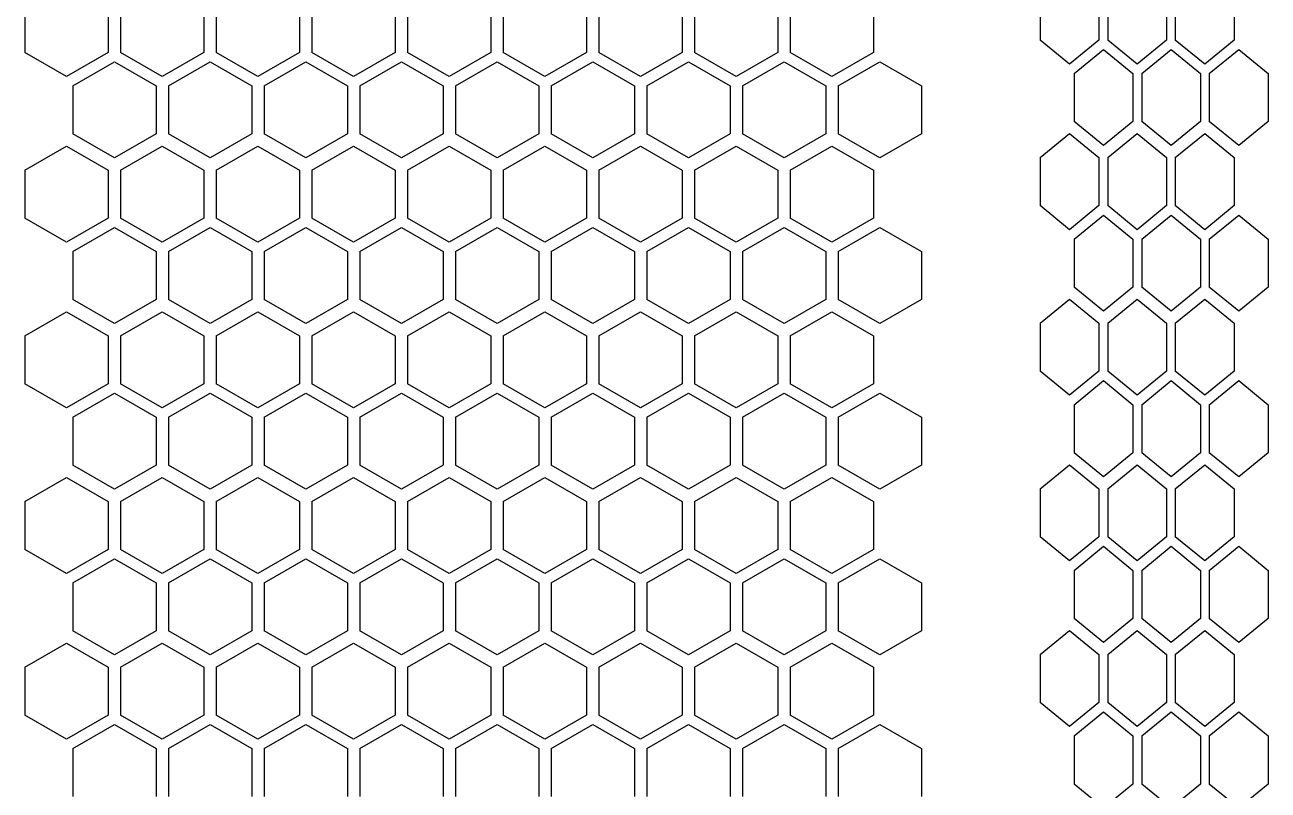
# Model space of a CAD drawing. Extents: x 61367 to 140945, y -1257 to 25588.
# Drawn here: x 70674.2 to 70793.8, y 20065.4 to 20139 of the extents above; entities that cross this region are included whole.
import ezdxf

# ---------------------------------------------------------------- set-up
doc = ezdxf.new("R2010")
doc.units = 0
doc.header["$MEASUREMENT"] = 0
doc.layers.get('0').update_dxf_attribs({"linetype": 'CONTINUOUS'})
doc.layers.add('4215-0412-2_0', color=7, linetype='CONTINUOUS')

# ---------------------------------------------------------------- blocks, each defined once
blk = doc.blocks.new('ERGRTHTHRT')
at = {"layer": '4215-0412-2_0', "color": 7, "linetype": 'Continuous'}
for p, q in [((-37747.4, -67801.05), (-37747.4, -67805.67)), ((-37741.74, -67801.05), (-37741.74, -67805.67)), ((-37740.89, -67801.05), (-37740.89, -67805.67)), ((-37735.23, -67801.05), (-37735.23, -67805.67)), ((-37734.39, -67801.05), (-37734.39, -67805.67)), ((-37728.73, -67801.05), (-37728.73, -67805.67)), ((-37845.03, -67802.25), (-37845.03, -67806.87)), ((-37837.03, -67802.25), (-37837.03, -67806.87)), ((-37835.83, -67802.25), (-37835.83, -67806.87)), ((-37827.83, -67802.25), (-37827.83, -67806.87)), ((-37826.63, -67802.25), (-37826.63, -67806.87)), ((-37818.63, -67802.25), (-37818.63, -67806.87)), ((-37817.43, -67802.25), (-37817.43, -67806.87)), ((-37809.43, -67802.25), (-37809.43, -67806.87)), ((-37808.23, -67802.25), (-37808.23, -67806.87)), ((-37800.23, -67802.25), (-37800.23, -67806.87)), ((-37799.03, -67802.25), (-37799.03, -67806.87)), ((-37791.03, -67802.25), (-37791.03, -67806.87)), ((-37789.83, -67802.25), (-37789.83, -67806.87)), ((-37781.83, -67802.25), (-37781.83, -67806.87)), ((-37780.63, -67802.25), (-37780.63, -67806.87)), ((-37772.63, -67802.25), (-37772.63, -67806.87)), ((-37771.43, -67802.25), (-37771.43, -67806.87)), ((-37763.43, -67802.25), (-37763.43, -67806.87)), ((-37744.57, -67807.98), (-37747.4, -67805.67)), ((-37741.74, -67805.67), (-37744.57, -67807.98)), ((-37738.06, -67807.98), (-37740.89, -67805.67)), ((-37735.23, -67805.67), (-37738.06, -67807.98)), ((-37731.56, -67807.98), (-37734.39, -67805.67)), ((-37728.73, -67805.67), (-37731.56, -67807.98)), ((-37841.03, -67809.18), (-37845.03, -67806.87)), ((-37837.03, -67806.87), (-37841.03, -67809.18)), ((-37831.83, -67809.18), (-37835.83, -67806.87)), ((-37827.83, -67806.87), (-37831.83, -67809.18)), ((-37822.63, -67809.18), (-37826.63, -67806.87)), ((-37818.63, -67806.87), (-37822.63, -67809.18)), ((-37813.43, -67809.18), (-37817.43, -67806.87)), ((-37809.43, -67806.87), (-37813.43, -67809.18)), ((-37804.23, -67809.18), (-37808.23, -67806.87)), ((-37800.23, -67806.87), (-37804.23, -67809.18)), ((-37795.03, -67809.18), (-37799.03, -67806.87)), ((-37791.03, -67806.87), (-37795.03, -67809.18)), ((-37785.83, -67809.18), (-37789.83, -67806.87)), ((-37781.83, -67806.87), (-37785.83, -67809.18)), ((-37776.63, -67809.18), (-37780.63, -67806.87)), ((-37772.63, -67806.87), (-37776.63, -67809.18)), ((-37767.43, -67809.18), (-37771.43, -67806.87)), ((-37763.43, -67806.87), (-37767.43, -67809.18)), ((-37744.13, -67808.88), (-37741.3, -67806.57)), ((-37741.3, -67806.57), (-37738.47, -67808.88)), ((-37737.62, -67808.88), (-37734.8, -67806.57)), ((-37734.8, -67806.57), (-37731.97, -67808.88)), ((-37731.12, -67808.88), (-37728.29, -67806.57)), ((-37728.29, -67806.57), (-37725.46, -67808.88)), ((-37840.41, -67810.08), (-37836.41, -67807.77)), ((-37836.41, -67807.77), (-37832.41, -67810.08)), ((-37831.21, -67810.08), (-37827.21, -67807.77)), ((-37827.21, -67807.77), (-37823.21, -67810.08)), ((-37822.01, -67810.08), (-37818.01, -67807.77)), ((-37818.01, -67807.77), (-37814.01, -67810.08)), ((-37812.81, -67810.08), (-37808.81, -67807.77)), ((-37808.81, -67807.77), (-37804.81, -67810.08)), ((-37803.61, -67810.08), (-37799.61, -67807.77)), ((-37799.61, -67807.77), (-37795.61, -67810.08)), ((-37794.41, -67810.08), (-37790.41, -67807.77)), ((-37790.41, -67807.77), (-37786.41, -67810.08)), ((-37785.21, -67810.08), (-37781.21, -67807.77)), ((-37781.21, -67807.77), (-37777.21, -67810.08)), ((-37776.01, -67810.08), (-37772.01, -67807.77)), ((-37772.01, -67807.77), (-37768.01, -67810.08)), ((-37766.81, -67810.08), (-37762.81, -67807.77)), ((-37762.81, -67807.77), (-37758.81, -67810.08)), ((-37744.13, -67808.88), (-37744.13, -67813.5)), ((-37738.47, -67808.88), (-37738.47, -67813.5)), ((-37737.62, -67808.88), (-37737.62, -67813.5)), ((-37731.97, -67808.88), (-37731.97, -67813.5)), ((-37731.12, -67808.88), (-37731.12, -67813.5)), ((-37725.46, -67808.88), (-37725.46, -67813.5)), ((-37840.41, -67810.08), (-37840.41, -67814.7)), ((-37832.41, -67810.08), (-37832.41, -67814.7)), ((-37831.21, -67810.08), (-37831.21, -67814.7)), ((-37823.21, -67810.08), (-37823.21, -67814.7)), ((-37822.01, -67810.08), (-37822.01, -67814.7)), ((-37814.01, -67810.08), (-37814.01, -67814.7)), ((-37812.81, -67810.08), (-37812.81, -67814.7)), ((-37804.81, -67810.08), (-37804.81, -67814.7)), ((-37803.61, -67810.08), (-37803.61, -67814.7)), ((-37795.61, -67810.08), (-37795.61, -67814.7)), ((-37794.41, -67810.08), (-37794.41, -67814.7)), ((-37786.41, -67810.08), (-37786.41, -67814.7)), ((-37785.21, -67810.08), (-37785.21, -67814.7)), ((-37777.21, -67810.08), (-37777.21, -67814.7)), ((-37776.01, -67810.08), (-37776.01, -67814.7)), ((-37768.01, -67810.08), (-37768.01, -67814.7)), ((-37766.81, -67810.08), (-37766.81, -67814.7)), ((-37758.81, -67810.08), (-37758.81, -67814.7)), ((-37741.3, -67815.81), (-37744.13, -67813.5)), ((-37738.47, -67813.5), (-37741.3, -67815.81)), ((-37734.8, -67815.81), (-37737.62, -67813.5)), ((-37731.97, -67813.5), (-37734.8, -67815.81)), ((-37728.29, -67815.81), (-37731.12, -67813.5)), ((-37725.46, -67813.5), (-37728.29, -67815.81)), ((-37836.41, -67817.01), (-37840.41, -67814.7)), ((-37832.41, -67814.7), (-37836.41, -67817.01)), ((-37827.21, -67817.01), (-37831.21, -67814.7)), ((-37823.21, -67814.7), (-37827.21, -67817.01)), ((-37818.01, -67817.01), (-37822.01, -67814.7)), ((-37814.01, -67814.7), (-37818.01, -67817.01)), ((-37808.81, -67817.01), (-37812.81, -67814.7)), ((-37804.81, -67814.7), (-37808.81, -67817.01)), ((-37799.61, -67817.01), (-37803.61, -67814.7)), ((-37795.61, -67814.7), (-37799.61, -67817.01)), ((-37790.41, -67817.01), (-37794.41, -67814.7)), ((-37786.41, -67814.7), (-37790.41, -67817.01)), ((-37781.21, -67817.01), (-37785.21, -67814.7)), ((-37777.21, -67814.7), (-37781.21, -67817.01)), ((-37772.01, -67817.01), (-37776.01, -67814.7)), ((-37768.01, -67814.7), (-37772.01, -67817.01)), ((-37762.81, -67817.01), (-37766.81, -67814.7)), ((-37758.81, -67814.7), (-37762.81, -67817.01)), ((-37747.4, -67816.98), (-37744.57, -67814.67)), ((-37744.57, -67814.67), (-37741.74, -67816.98)), ((-37740.89, -67816.98), (-37738.06, -67814.67)), ((-37738.06, -67814.67), (-37735.23, -67816.98)), ((-37734.39, -67816.98), (-37731.56, -67814.67)), ((-37731.56, -67814.67), (-37728.73, -67816.98)), ((-37845.03, -67818.18), (-37841.03, -67815.87)), ((-37841.03, -67815.87), (-37837.03, -67818.18)), ((-37835.83, -67818.18), (-37831.83, -67815.87)), ((-37831.83, -67815.87), (-37827.83, -67818.18)), ((-37826.63, -67818.18), (-37822.63, -67815.87)), ((-37822.63, -67815.87), (-37818.63, -67818.18)), ((-37817.43, -67818.18), (-37813.43, -67815.87)), ((-37813.43, -67815.87), (-37809.43, -67818.18)), ((-37808.23, -67818.18), (-37804.23, -67815.87)), ((-37804.23, -67815.87), (-37800.23, -67818.18)), ((-37799.03, -67818.18), (-37795.03, -67815.87)), ((-37795.03, -67815.87), (-37791.03, -67818.18)), ((-37789.83, -67818.18), (-37785.83, -67815.87)), ((-37785.83, -67815.87), (-37781.83, -67818.18)), ((-37780.63, -67818.18), (-37776.63, -67815.87)), ((-37776.63, -67815.87), (-37772.63, -67818.18)), ((-37771.43, -67818.18), (-37767.43, -67815.87)), ((-37767.43, -67815.87), (-37763.43, -67818.18)), ((-37747.4, -67816.98), (-37747.4, -67821.6)), ((-37741.74, -67816.98), (-37741.74, -67821.6)), ((-37740.89, -67816.98), (-37740.89, -67821.6)), ((-37735.23, -67816.98), (-37735.23, -67821.6)), ((-37734.39, -67816.98), (-37734.39, -67821.6)), ((-37728.73, -67816.98), (-37728.73, -67821.6)), ((-37845.03, -67818.18), (-37845.03, -67822.8)), ((-37837.03, -67818.18), (-37837.03, -67822.8)), ((-37835.83, -67818.18), (-37835.83, -67822.8)), ((-37827.83, -67818.18), (-37827.83, -67822.8)), ((-37826.63, -67818.18), (-37826.63, -67822.8)), ((-37818.63, -67818.18), (-37818.63, -67822.8)), ((-37817.43, -67818.18), (-37817.43, -67822.8)), ((-37809.43, -67818.18), (-37809.43, -67822.8)), ((-37808.23, -67818.18), (-37808.23, -67822.8)), ((-37800.23, -67818.18), (-37800.23, -67822.8)), ((-37799.03, -67818.18), (-37799.03, -67822.8)), ((-37791.03, -67818.18), (-37791.03, -67822.8)), ((-37789.83, -67818.18), (-37789.83, -67822.8)), ((-37781.83, -67818.18), (-37781.83, -67822.8)), ((-37780.63, -67818.18), (-37780.63, -67822.8)), ((-37772.63, -67818.18), (-37772.63, -67822.8)), ((-37771.43, -67818.18), (-37771.43, -67822.8)), ((-37763.43, -67818.18), (-37763.43, -67822.8)), ((-37744.57, -67823.91), (-37747.4, -67821.6)), ((-37741.74, -67821.6), (-37744.57, -67823.91)), ((-37738.06, -67823.91), (-37740.89, -67821.6)), ((-37735.23, -67821.6), (-37738.06, -67823.91)), ((-37731.56, -67823.91), (-37734.39, -67821.6)), ((-37728.73, -67821.6), (-37731.56, -67823.91)), ((-37841.03, -67825.11), (-37845.03, -67822.8)), ((-37837.03, -67822.8), (-37841.03, -67825.11)), ((-37831.83, -67825.11), (-37835.83, -67822.8)), ((-37827.83, -67822.8), (-37831.83, -67825.11)), ((-37822.63, -67825.11), (-37826.63, -67822.8)), ((-37818.63, -67822.8), (-37822.63, -67825.11)), ((-37813.43, -67825.11), (-37817.43, -67822.8)), ((-37809.43, -67822.8), (-37813.43, -67825.11)), ((-37804.23, -67825.11), (-37808.23, -67822.8)), ((-37800.23, -67822.8), (-37804.23, -67825.11)), ((-37795.03, -67825.11), (-37799.03, -67822.8)), ((-37791.03, -67822.8), (-37795.03, -67825.11)), ((-37785.83, -67825.11), (-37789.83, -67822.8)), ((-37781.83, -67822.8), (-37785.83, -67825.11)), ((-37776.63, -67825.11), (-37780.63, -67822.8)), ((-37772.63, -67822.8), (-37776.63, -67825.11)), ((-37767.43, -67825.11), (-37771.43, -67822.8)), ((-37763.43, -67822.8), (-37767.43, -67825.11)), ((-37744.13, -67824.81), (-37741.3, -67822.5)), ((-37741.3, -67822.5), (-37738.47, -67824.81)), ((-37737.62, -67824.81), (-37734.8, -67822.5)), ((-37734.8, -67822.5), (-37731.97, -67824.81)), ((-37731.12, -67824.81), (-37728.29, -67822.5)), ((-37728.29, -67822.5), (-37725.46, -67824.81)), ((-37840.41, -67826.01), (-37836.41, -67823.7)), ((-37836.41, -67823.7), (-37832.41, -67826.01)), ((-37831.21, -67826.01), (-37827.21, -67823.7)), ((-37827.21, -67823.7), (-37823.21, -67826.01)), ((-37822.01, -67826.01), (-37818.01, -67823.7)), ((-37818.01, -67823.7), (-37814.01, -67826.01)), ((-37812.81, -67826.01), (-37808.81, -67823.7)), ((-37808.81, -67823.7), (-37804.81, -67826.01)), ((-37803.61, -67826.01), (-37799.61, -67823.7)), ((-37799.61, -67823.7), (-37795.61, -67826.01)), ((-37794.41, -67826.01), (-37790.41, -67823.7)), ((-37790.41, -67823.7), (-37786.41, -67826.01)), ((-37785.21, -67826.01), (-37781.21, -67823.7)), ((-37781.21, -67823.7), (-37777.21, -67826.01)), ((-37776.01, -67826.01), (-37772.01, -67823.7)), ((-37772.01, -67823.7), (-37768.01, -67826.01)), ((-37766.81, -67826.01), (-37762.81, -67823.7)), ((-37762.81, -67823.7), (-37758.81, -67826.01)), ((-37744.13, -67824.81), (-37744.13, -67829.43)), ((-37738.47, -67824.81), (-37738.47, -67829.43)), ((-37737.62, -67824.81), (-37737.62, -67829.43)), ((-37731.97, -67824.81), (-37731.97, -67829.43)), ((-37731.12, -67824.81), (-37731.12, -67829.43)), ((-37725.46, -67824.81), (-37725.46, -67829.43)), ((-37840.41, -67826.01), (-37840.41, -67830.63)), ((-37832.41, -67826.01), (-37832.41, -67830.63)), ((-37831.21, -67826.01), (-37831.21, -67830.63)), ((-37823.21, -67826.01), (-37823.21, -67830.63)), ((-37822.01, -67826.01), (-37822.01, -67830.63)), ((-37814.01, -67826.01), (-37814.01, -67830.63)), ((-37812.81, -67826.01), (-37812.81, -67830.63)), ((-37804.81, -67826.01), (-37804.81, -67830.63)), ((-37803.61, -67826.01), (-37803.61, -67830.63)), ((-37795.61, -67826.01), (-37795.61, -67830.63)), ((-37794.41, -67826.01), (-37794.41, -67830.63)), ((-37786.41, -67826.01), (-37786.41, -67830.63)), ((-37785.21, -67826.01), (-37785.21, -67830.63)), ((-37777.21, -67826.01), (-37777.21, -67830.63)), ((-37776.01, -67826.01), (-37776.01, -67830.63)), ((-37768.01, -67826.01), (-37768.01, -67830.63)), ((-37766.81, -67826.01), (-37766.81, -67830.63)), ((-37758.81, -67826.01), (-37758.81, -67830.63)), ((-37741.3, -67831.74), (-37744.13, -67829.43)), ((-37738.47, -67829.43), (-37741.3, -67831.74)), ((-37734.8, -67831.74), (-37737.62, -67829.43)), ((-37731.97, -67829.43), (-37734.8, -67831.74)), ((-37728.29, -67831.74), (-37731.12, -67829.43)), ((-37725.46, -67829.43), (-37728.29, -67831.74)), ((-37836.41, -67832.94), (-37840.41, -67830.63)), ((-37832.41, -67830.63), (-37836.41, -67832.94)), ((-37827.21, -67832.94), (-37831.21, -67830.63)), ((-37823.21, -67830.63), (-37827.21, -67832.94)), ((-37818.01, -67832.94), (-37822.01, -67830.63)), ((-37814.01, -67830.63), (-37818.01, -67832.94)), ((-37808.81, -67832.94), (-37812.81, -67830.63)), ((-37804.81, -67830.63), (-37808.81, -67832.94)), ((-37799.61, -67832.94), (-37803.61, -67830.63)), ((-37795.61, -67830.63), (-37799.61, -67832.94)), ((-37790.41, -67832.94), (-37794.41, -67830.63)), ((-37786.41, -67830.63), (-37790.41, -67832.94)), ((-37781.21, -67832.94), (-37785.21, -67830.63)), ((-37777.21, -67830.63), (-37781.21, -67832.94)), ((-37772.01, -67832.94), (-37776.01, -67830.63)), ((-37768.01, -67830.63), (-37772.01, -67832.94)), ((-37762.81, -67832.94), (-37766.81, -67830.63)), ((-37758.81, -67830.63), (-37762.81, -67832.94)), ((-37747.4, -67832.91), (-37744.57, -67830.6)), ((-37744.57, -67830.6), (-37741.74, -67832.91)), ((-37740.89, -67832.91), (-37738.06, -67830.6)), ((-37738.06, -67830.6), (-37735.23, -67832.91)), ((-37734.39, -67832.91), (-37731.56, -67830.6)), ((-37731.56, -67830.6), (-37728.73, -67832.91)), ((-37845.03, -67834.11), (-37841.03, -67831.8)), ((-37841.03, -67831.8), (-37837.03, -67834.11)), ((-37835.83, -67834.11), (-37831.83, -67831.8)), ((-37831.83, -67831.8), (-37827.83, -67834.11)), ((-37826.63, -67834.11), (-37822.63, -67831.8)), ((-37822.63, -67831.8), (-37818.63, -67834.11)), ((-37817.43, -67834.11), (-37813.43, -67831.8)), ((-37813.43, -67831.8), (-37809.43, -67834.11)), ((-37808.23, -67834.11), (-37804.23, -67831.8)), ((-37804.23, -67831.8), (-37800.23, -67834.11)), ((-37799.03, -67834.11), (-37795.03, -67831.8)), ((-37795.03, -67831.8), (-37791.03, -67834.11)), ((-37789.83, -67834.11), (-37785.83, -67831.8)), ((-37785.83, -67831.8), (-37781.83, -67834.11)), ((-37780.63, -67834.11), (-37776.63, -67831.8)), ((-37776.63, -67831.8), (-37772.63, -67834.11)), ((-37771.43, -67834.11), (-37767.43, -67831.8)), ((-37767.43, -67831.8), (-37763.43, -67834.11)), ((-37747.4, -67832.91), (-37747.4, -67837.53)), ((-37741.74, -67832.91), (-37741.74, -67837.53)), ((-37740.89, -67832.91), (-37740.89, -67837.53)), ((-37735.23, -67832.91), (-37735.23, -67837.53)), ((-37734.39, -67832.91), (-37734.39, -67837.53)), ((-37728.73, -67832.91), (-37728.73, -67837.53)), ((-37845.03, -67834.11), (-37845.03, -67838.73)), ((-37837.03, -67834.11), (-37837.03, -67838.73)), ((-37835.83, -67834.11), (-37835.83, -67838.73)), ((-37827.83, -67834.11), (-37827.83, -67838.73)), ((-37826.63, -67834.11), (-37826.63, -67838.73)), ((-37818.63, -67834.11), (-37818.63, -67838.73)), ((-37817.43, -67834.11), (-37817.43, -67838.73)), ((-37809.43, -67834.11), (-37809.43, -67838.73)), ((-37808.23, -67834.11), (-37808.23, -67838.73)), ((-37800.23, -67834.11), (-37800.23, -67838.73)), ((-37799.03, -67834.11), (-37799.03, -67838.73)), ((-37791.03, -67834.11), (-37791.03, -67838.73)), ((-37789.83, -67834.11), (-37789.83, -67838.73)), ((-37781.83, -67834.11), (-37781.83, -67838.73)), ((-37780.63, -67834.11), (-37780.63, -67838.73)), ((-37772.63, -67834.11), (-37772.63, -67838.73)), ((-37771.43, -67834.11), (-37771.43, -67838.73)), ((-37763.43, -67834.11), (-37763.43, -67838.73)), ((-37744.57, -67839.84), (-37747.4, -67837.53)), ((-37741.74, -67837.53), (-37744.57, -67839.84)), ((-37744.13, -67840.74), (-37741.3, -67838.43)), ((-37741.3, -67838.43), (-37738.47, -67840.74)), ((-37738.06, -67839.84), (-37740.89, -67837.53)), ((-37735.23, -67837.53), (-37738.06, -67839.84)), ((-37737.62, -67840.74), (-37734.8, -67838.43)), ((-37734.8, -67838.43), (-37731.97, -67840.74)), ((-37731.56, -67839.84), (-37734.39, -67837.53)), ((-37728.73, -67837.53), (-37731.56, -67839.84)), ((-37731.12, -67840.74), (-37728.29, -67838.43)), ((-37728.29, -67838.43), (-37725.46, -67840.74)), ((-37841.03, -67841.04), (-37845.03, -67838.73)), ((-37837.03, -67838.73), (-37841.03, -67841.04)), ((-37840.41, -67841.94), (-37836.41, -67839.63)), ((-37836.41, -67839.63), (-37832.41, -67841.94)), ((-37831.83, -67841.04), (-37835.83, -67838.73)), ((-37827.83, -67838.73), (-37831.83, -67841.04)), ((-37831.21, -67841.94), (-37827.21, -67839.63)), ((-37827.21, -67839.63), (-37823.21, -67841.94)), ((-37822.63, -67841.04), (-37826.63, -67838.73)), ((-37818.63, -67838.73), (-37822.63, -67841.04)), ((-37822.01, -67841.94), (-37818.01, -67839.63)), ((-37818.01, -67839.63), (-37814.01, -67841.94)), ((-37813.43, -67841.04), (-37817.43, -67838.73)), ((-37809.43, -67838.73), (-37813.43, -67841.04)), ((-37812.81, -67841.94), (-37808.81, -67839.63)), ((-37808.81, -67839.63), (-37804.81, -67841.94)), ((-37804.23, -67841.04), (-37808.23, -67838.73)), ((-37800.23, -67838.73), (-37804.23, -67841.04)), ((-37803.61, -67841.94), (-37799.61, -67839.63)), ((-37799.61, -67839.63), (-37795.61, -67841.94)), ((-37795.03, -67841.04), (-37799.03, -67838.73)), ((-37791.03, -67838.73), (-37795.03, -67841.04)), ((-37794.41, -67841.94), (-37790.41, -67839.63)), ((-37790.41, -67839.63), (-37786.41, -67841.94)), ((-37785.83, -67841.04), (-37789.83, -67838.73)), ((-37781.83, -67838.73), (-37785.83, -67841.04)), ((-37785.21, -67841.94), (-37781.21, -67839.63)), ((-37781.21, -67839.63), (-37777.21, -67841.94)), ((-37776.63, -67841.04), (-37780.63, -67838.73)), ((-37772.63, -67838.73), (-37776.63, -67841.04)), ((-37776.01, -67841.94), (-37772.01, -67839.63)), ((-37772.01, -67839.63), (-37768.01, -67841.94)), ((-37767.43, -67841.04), (-37771.43, -67838.73)), ((-37763.43, -67838.73), (-37767.43, -67841.04)), ((-37766.81, -67841.94), (-37762.81, -67839.63)), ((-37762.81, -67839.63), (-37758.81, -67841.94)), ((-37744.13, -67840.74), (-37744.13, -67845.36)), ((-37738.47, -67840.74), (-37738.47, -67845.36)), ((-37737.62, -67840.74), (-37737.62, -67845.36)), ((-37731.97, -67840.74), (-37731.97, -67845.36)), ((-37731.12, -67840.74), (-37731.12, -67845.36)), ((-37725.46, -67840.74), (-37725.46, -67845.36)), ((-37840.41, -67841.94), (-37840.41, -67846.56)), ((-37832.41, -67841.94), (-37832.41, -67846.56)), ((-37831.21, -67841.94), (-37831.21, -67846.56)), ((-37823.21, -67841.94), (-37823.21, -67846.56)), ((-37822.01, -67841.94), (-37822.01, -67846.56)), ((-37814.01, -67841.94), (-37814.01, -67846.56)), ((-37812.81, -67841.94), (-37812.81, -67846.56)), ((-37804.81, -67841.94), (-37804.81, -67846.56)), ((-37803.61, -67841.94), (-37803.61, -67846.56)), ((-37795.61, -67841.94), (-37795.61, -67846.56)), ((-37794.41, -67841.94), (-37794.41, -67846.56)), ((-37786.41, -67841.94), (-37786.41, -67846.56)), ((-37785.21, -67841.94), (-37785.21, -67846.56)), ((-37777.21, -67841.94), (-37777.21, -67846.56)), ((-37776.01, -67841.94), (-37776.01, -67846.56)), ((-37768.01, -67841.94), (-37768.01, -67846.56)), ((-37766.81, -67841.94), (-37766.81, -67846.56)), ((-37758.81, -67841.94), (-37758.81, -67846.56)), ((-37741.3, -67847.67), (-37744.13, -67845.36)), ((-37738.47, -67845.36), (-37741.3, -67847.67)), ((-37734.8, -67847.67), (-37737.62, -67845.36)), ((-37731.97, -67845.36), (-37734.8, -67847.67)), ((-37728.29, -67847.67), (-37731.12, -67845.36)), ((-37725.46, -67845.36), (-37728.29, -67847.67)), ((-37836.41, -67848.87), (-37840.41, -67846.56)), ((-37832.41, -67846.56), (-37836.41, -67848.87)), ((-37827.21, -67848.87), (-37831.21, -67846.56)), ((-37823.21, -67846.56), (-37827.21, -67848.87)), ((-37818.01, -67848.87), (-37822.01, -67846.56)), ((-37814.01, -67846.56), (-37818.01, -67848.87)), ((-37808.81, -67848.87), (-37812.81, -67846.56)), ((-37804.81, -67846.56), (-37808.81, -67848.87)), ((-37799.61, -67848.87), (-37803.61, -67846.56)), ((-37795.61, -67846.56), (-37799.61, -67848.87)), ((-37790.41, -67848.87), (-37794.41, -67846.56)), ((-37786.41, -67846.56), (-37790.41, -67848.87)), ((-37781.21, -67848.87), (-37785.21, -67846.56)), ((-37777.21, -67846.56), (-37781.21, -67848.87)), ((-37772.01, -67848.87), (-37776.01, -67846.56)), ((-37768.01, -67846.56), (-37772.01, -67848.87)), ((-37762.81, -67848.87), (-37766.81, -67846.56)), ((-37758.81, -67846.56), (-37762.81, -67848.87)), ((-37747.4, -67848.84), (-37744.57, -67846.53)), ((-37744.57, -67846.53), (-37741.74, -67848.84)), ((-37740.89, -67848.84), (-37738.06, -67846.53)), ((-37738.06, -67846.53), (-37735.23, -67848.84)), ((-37734.39, -67848.84), (-37731.56, -67846.53)), ((-37731.56, -67846.53), (-37728.73, -67848.84)), ((-37845.03, -67850.04), (-37841.03, -67847.73)), ((-37841.03, -67847.73), (-37837.03, -67850.04)), ((-37835.83, -67850.04), (-37831.83, -67847.73)), ((-37831.83, -67847.73), (-37827.83, -67850.04)), ((-37826.63, -67850.04), (-37822.63, -67847.73)), ((-37822.63, -67847.73), (-37818.63, -67850.04)), ((-37817.43, -67850.04), (-37813.43, -67847.73)), ((-37813.43, -67847.73), (-37809.43, -67850.04)), ((-37808.23, -67850.04), (-37804.23, -67847.73)), ((-37804.23, -67847.73), (-37800.23, -67850.04)), ((-37799.03, -67850.04), (-37795.03, -67847.73)), ((-37795.03, -67847.73), (-37791.03, -67850.04)), ((-37789.83, -67850.04), (-37785.83, -67847.73)), ((-37785.83, -67847.73), (-37781.83, -67850.04)), ((-37780.63, -67850.04), (-37776.63, -67847.73)), ((-37776.63, -67847.73), (-37772.63, -67850.04)), ((-37771.43, -67850.04), (-37767.43, -67847.73)), ((-37767.43, -67847.73), (-37763.43, -67850.04)), ((-37747.4, -67848.84), (-37747.4, -67853.46)), ((-37741.74, -67848.84), (-37741.74, -67853.46)), ((-37740.89, -67848.84), (-37740.89, -67853.46)), ((-37735.23, -67848.84), (-37735.23, -67853.46)), ((-37734.39, -67848.84), (-37734.39, -67853.46)), ((-37728.73, -67848.84), (-37728.73, -67853.46)), ((-37845.03, -67850.04), (-37845.03, -67854.66)), ((-37837.03, -67850.04), (-37837.03, -67854.66)), ((-37835.83, -67850.04), (-37835.83, -67854.66)), ((-37827.83, -67850.04), (-37827.83, -67854.66)), ((-37826.63, -67850.04), (-37826.63, -67854.66)), ((-37818.63, -67850.04), (-37818.63, -67854.66)), ((-37817.43, -67850.04), (-37817.43, -67854.66)), ((-37809.43, -67850.04), (-37809.43, -67854.66)), ((-37808.23, -67850.04), (-37808.23, -67854.66)), ((-37800.23, -67850.04), (-37800.23, -67854.66)), ((-37799.03, -67850.04), (-37799.03, -67854.66)), ((-37791.03, -67850.04), (-37791.03, -67854.66)), ((-37789.83, -67850.04), (-37789.83, -67854.66)), ((-37781.83, -67850.04), (-37781.83, -67854.66)), ((-37780.63, -67850.04), (-37780.63, -67854.66)), ((-37772.63, -67850.04), (-37772.63, -67854.66)), ((-37771.43, -67850.04), (-37771.43, -67854.66)), ((-37763.43, -67850.04), (-37763.43, -67854.66)), ((-37744.57, -67855.77), (-37747.4, -67853.46)), ((-37741.74, -67853.46), (-37744.57, -67855.77)), ((-37738.06, -67855.77), (-37740.89, -67853.46)), ((-37735.23, -67853.46), (-37738.06, -67855.77)), ((-37731.56, -67855.77), (-37734.39, -67853.46)), ((-37728.73, -67853.46), (-37731.56, -67855.77)), ((-37841.03, -67856.97), (-37845.03, -67854.66)), ((-37837.03, -67854.66), (-37841.03, -67856.97)), ((-37831.83, -67856.97), (-37835.83, -67854.66)), ((-37827.83, -67854.66), (-37831.83, -67856.97)), ((-37822.63, -67856.97), (-37826.63, -67854.66)), ((-37818.63, -67854.66), (-37822.63, -67856.97)), ((-37813.43, -67856.97), (-37817.43, -67854.66)), ((-37809.43, -67854.66), (-37813.43, -67856.97)), ((-37804.23, -67856.97), (-37808.23, -67854.66)), ((-37800.23, -67854.66), (-37804.23, -67856.97)), ((-37795.03, -67856.97), (-37799.03, -67854.66)), ((-37791.03, -67854.66), (-37795.03, -67856.97)), ((-37785.83, -67856.97), (-37789.83, -67854.66)), ((-37781.83, -67854.66), (-37785.83, -67856.97)), ((-37776.63, -67856.97), (-37780.63, -67854.66)), ((-37772.63, -67854.66), (-37776.63, -67856.97)), ((-37767.43, -67856.97), (-37771.43, -67854.66)), ((-37763.43, -67854.66), (-37767.43, -67856.97)), ((-37744.13, -67856.67), (-37741.3, -67854.36)), ((-37741.3, -67854.36), (-37738.47, -67856.67)), ((-37737.62, -67856.67), (-37734.8, -67854.36)), ((-37734.8, -67854.36), (-37731.97, -67856.67)), ((-37731.12, -67856.67), (-37728.29, -67854.36)), ((-37728.29, -67854.36), (-37725.46, -67856.67)), ((-37840.41, -67857.87), (-37836.41, -67855.56)), ((-37836.41, -67855.56), (-37832.41, -67857.87)), ((-37831.21, -67857.87), (-37827.21, -67855.56)), ((-37827.21, -67855.56), (-37823.21, -67857.87)), ((-37822.01, -67857.87), (-37818.01, -67855.56)), ((-37818.01, -67855.56), (-37814.01, -67857.87)), ((-37812.81, -67857.87), (-37808.81, -67855.56)), ((-37808.81, -67855.56), (-37804.81, -67857.87)), ((-37803.61, -67857.87), (-37799.61, -67855.56)), ((-37799.61, -67855.56), (-37795.61, -67857.87)), ((-37794.41, -67857.87), (-37790.41, -67855.56)), ((-37790.41, -67855.56), (-37786.41, -67857.87)), ((-37785.21, -67857.87), (-37781.21, -67855.56)), ((-37781.21, -67855.56), (-37777.21, -67857.87)), ((-37776.01, -67857.87), (-37772.01, -67855.56)), ((-37772.01, -67855.56), (-37768.01, -67857.87)), ((-37766.81, -67857.87), (-37762.81, -67855.56)), ((-37762.81, -67855.56), (-37758.81, -67857.87)), ((-37744.13, -67856.67), (-37744.13, -67861.29)), ((-37738.47, -67856.67), (-37738.47, -67861.29)), ((-37737.62, -67856.67), (-37737.62, -67861.29)), ((-37731.97, -67856.67), (-37731.97, -67861.29)), ((-37731.12, -67856.67), (-37731.12, -67861.29)), ((-37725.46, -67856.67), (-37725.46, -67861.29)), ((-37840.41, -67857.87), (-37840.41, -67862.49)), ((-37832.41, -67857.87), (-37832.41, -67862.49)), ((-37831.21, -67857.87), (-37831.21, -67862.49)), ((-37823.21, -67857.87), (-37823.21, -67862.49)), ((-37822.01, -67857.87), (-37822.01, -67862.49)), ((-37814.01, -67857.87), (-37814.01, -67862.49)), ((-37812.81, -67857.87), (-37812.81, -67862.49)), ((-37804.81, -67857.87), (-37804.81, -67862.49)), ((-37803.61, -67857.87), (-37803.61, -67862.49)), ((-37795.61, -67857.87), (-37795.61, -67862.49)), ((-37794.41, -67857.87), (-37794.41, -67862.49)), ((-37786.41, -67857.87), (-37786.41, -67862.49)), ((-37785.21, -67857.87), (-37785.21, -67862.49)), ((-37777.21, -67857.87), (-37777.21, -67862.49)), ((-37776.01, -67857.87), (-37776.01, -67862.49)), ((-37768.01, -67857.87), (-37768.01, -67862.49)), ((-37766.81, -67857.87), (-37766.81, -67862.49)), ((-37758.81, -67857.87), (-37758.81, -67862.49)), ((-37741.3, -67863.6), (-37744.13, -67861.29)), ((-37738.47, -67861.29), (-37741.3, -67863.6)), ((-37734.8, -67863.6), (-37737.62, -67861.29)), ((-37731.97, -67861.29), (-37734.8, -67863.6)), ((-37728.29, -67863.6), (-37731.12, -67861.29)), ((-37725.46, -67861.29), (-37728.29, -67863.6)), ((-37836.41, -67864.8), (-37840.41, -67862.49)), ((-37832.41, -67862.49), (-37836.41, -67864.8)), ((-37827.21, -67864.8), (-37831.21, -67862.49)), ((-37823.21, -67862.49), (-37827.21, -67864.8)), ((-37818.01, -67864.8), (-37822.01, -67862.49)), ((-37814.01, -67862.49), (-37818.01, -67864.8)), ((-37808.81, -67864.8), (-37812.81, -67862.49)), ((-37804.81, -67862.49), (-37808.81, -67864.8)), ((-37799.61, -67864.8), (-37803.61, -67862.49)), ((-37795.61, -67862.49), (-37799.61, -67864.8)), ((-37790.41, -67864.8), (-37794.41, -67862.49)), ((-37786.41, -67862.49), (-37790.41, -67864.8)), ((-37781.21, -67864.8), (-37785.21, -67862.49)), ((-37777.21, -67862.49), (-37781.21, -67864.8)), ((-37772.01, -67864.8), (-37776.01, -67862.49)), ((-37768.01, -67862.49), (-37772.01, -67864.8)), ((-37762.81, -67864.8), (-37766.81, -67862.49)), ((-37758.81, -67862.49), (-37762.81, -67864.8)), ((-37747.4, -67864.77), (-37744.57, -67862.46)), ((-37744.57, -67862.46), (-37741.74, -67864.77)), ((-37740.89, -67864.77), (-37738.06, -67862.46)), ((-37738.06, -67862.46), (-37735.23, -67864.77)), ((-37734.39, -67864.77), (-37731.56, -67862.46)), ((-37731.56, -67862.46), (-37728.73, -67864.77)), ((-37845.03, -67865.97), (-37841.03, -67863.66)), ((-37841.03, -67863.66), (-37837.03, -67865.97)), ((-37835.83, -67865.97), (-37831.83, -67863.66)), ((-37831.83, -67863.66), (-37827.83, -67865.97)), ((-37826.63, -67865.97), (-37822.63, -67863.66)), ((-37822.63, -67863.66), (-37818.63, -67865.97)), ((-37817.43, -67865.97), (-37813.43, -67863.66)), ((-37813.43, -67863.66), (-37809.43, -67865.97)), ((-37808.23, -67865.97), (-37804.23, -67863.66)), ((-37804.23, -67863.66), (-37800.23, -67865.97)), ((-37799.03, -67865.97), (-37795.03, -67863.66)), ((-37795.03, -67863.66), (-37791.03, -67865.97)), ((-37789.83, -67865.97), (-37785.83, -67863.66)), ((-37785.83, -67863.66), (-37781.83, -67865.97)), ((-37780.63, -67865.97), (-37776.63, -67863.66)), ((-37776.63, -67863.66), (-37772.63, -67865.97)), ((-37771.43, -67865.97), (-37767.43, -67863.66)), ((-37767.43, -67863.66), (-37763.43, -67865.97)), ((-37747.4, -67864.77), (-37747.4, -67869.39)), ((-37741.74, -67864.77), (-37741.74, -67869.39)), ((-37740.89, -67864.77), (-37740.89, -67869.39)), ((-37735.23, -67864.77), (-37735.23, -67869.39)), ((-37734.39, -67864.77), (-37734.39, -67869.39)), ((-37728.73, -67864.77), (-37728.73, -67869.39)), ((-37845.03, -67865.97), (-37845.03, -67870.59)), ((-37837.03, -67865.97), (-37837.03, -67870.59)), ((-37835.83, -67865.97), (-37835.83, -67870.59)), ((-37827.83, -67865.97), (-37827.83, -67870.59)), ((-37826.63, -67865.97), (-37826.63, -67870.59)), ((-37818.63, -67865.97), (-37818.63, -67870.59)), ((-37817.43, -67865.97), (-37817.43, -67870.59)), ((-37809.43, -67865.97), (-37809.43, -67870.59)), ((-37808.23, -67865.97), (-37808.23, -67870.59)), ((-37800.23, -67865.97), (-37800.23, -67870.59)), ((-37799.03, -67865.97), (-37799.03, -67870.59)), ((-37791.03, -67865.97), (-37791.03, -67870.59)), ((-37789.83, -67865.97), (-37789.83, -67870.59)), ((-37781.83, -67865.97), (-37781.83, -67870.59)), ((-37780.63, -67865.97), (-37780.63, -67870.59)), ((-37772.63, -67865.97), (-37772.63, -67870.59)), ((-37771.43, -67865.97), (-37771.43, -67870.59)), ((-37763.43, -67865.97), (-37763.43, -67870.59)), ((-37744.57, -67871.7), (-37747.4, -67869.39)), ((-37741.74, -67869.39), (-37744.57, -67871.7)), ((-37738.06, -67871.7), (-37740.89, -67869.39)), ((-37735.23, -67869.39), (-37738.06, -67871.7)), ((-37731.56, -67871.7), (-37734.39, -67869.39)), ((-37728.73, -67869.39), (-37731.56, -67871.7)), ((-37841.03, -67872.9), (-37845.03, -67870.59)), ((-37837.03, -67870.59), (-37841.03, -67872.9)), ((-37831.83, -67872.9), (-37835.83, -67870.59)), ((-37827.83, -67870.59), (-37831.83, -67872.9)), ((-37822.63, -67872.9), (-37826.63, -67870.59)), ((-37818.63, -67870.59), (-37822.63, -67872.9)), ((-37813.43, -67872.9), (-37817.43, -67870.59)), ((-37809.43, -67870.59), (-37813.43, -67872.9)), ((-37804.23, -67872.9), (-37808.23, -67870.59)), ((-37800.23, -67870.59), (-37804.23, -67872.9)), ((-37795.03, -67872.9), (-37799.03, -67870.59)), ((-37791.03, -67870.59), (-37795.03, -67872.9)), ((-37785.83, -67872.9), (-37789.83, -67870.59)), ((-37781.83, -67870.59), (-37785.83, -67872.9)), ((-37776.63, -67872.9), (-37780.63, -67870.59)), ((-37772.63, -67870.59), (-37776.63, -67872.9)), ((-37767.43, -67872.9), (-37771.43, -67870.59)), ((-37763.43, -67870.59), (-37767.43, -67872.9)), ((-37744.13, -67872.6), (-37741.3, -67870.29)), ((-37741.3, -67870.29), (-37738.47, -67872.6)), ((-37737.62, -67872.6), (-37734.8, -67870.29)), ((-37734.8, -67870.29), (-37731.97, -67872.6)), ((-37731.12, -67872.6), (-37728.29, -67870.29)), ((-37728.29, -67870.29), (-37725.46, -67872.6)), ((-37840.41, -67873.8), (-37836.41, -67871.49)), ((-37836.41, -67871.49), (-37832.41, -67873.8)), ((-37831.21, -67873.8), (-37827.21, -67871.49)), ((-37827.21, -67871.49), (-37823.21, -67873.8)), ((-37822.01, -67873.8), (-37818.01, -67871.49)), ((-37818.01, -67871.49), (-37814.01, -67873.8)), ((-37812.81, -67873.8), (-37808.81, -67871.49)), ((-37808.81, -67871.49), (-37804.81, -67873.8)), ((-37803.61, -67873.8), (-37799.61, -67871.49)), ((-37799.61, -67871.49), (-37795.61, -67873.8)), ((-37794.41, -67873.8), (-37790.41, -67871.49)), ((-37790.41, -67871.49), (-37786.41, -67873.8)), ((-37785.21, -67873.8), (-37781.21, -67871.49)), ((-37781.21, -67871.49), (-37777.21, -67873.8)), ((-37776.01, -67873.8), (-37772.01, -67871.49)), ((-37772.01, -67871.49), (-37768.01, -67873.8)), ((-37766.81, -67873.8), (-37762.81, -67871.49)), ((-37762.81, -67871.49), (-37758.81, -67873.8)), ((-37744.13, -67872.6), (-37744.13, -67877.22)), ((-37738.47, -67872.6), (-37738.47, -67877.22)), ((-37737.62, -67872.6), (-37737.62, -67877.22)), ((-37731.97, -67872.6), (-37731.97, -67877.22)), ((-37731.12, -67872.6), (-37731.12, -67877.22)), ((-37725.46, -67872.6), (-37725.46, -67877.22)), ((-37840.41, -67873.8), (-37840.41, -67878.42)), ((-37832.41, -67873.8), (-37832.41, -67878.42)), ((-37831.21, -67873.8), (-37831.21, -67878.42)), ((-37823.21, -67873.8), (-37823.21, -67878.42)), ((-37822.01, -67873.8), (-37822.01, -67878.42)), ((-37814.01, -67873.8), (-37814.01, -67878.42)), ((-37812.81, -67873.8), (-37812.81, -67878.42)), ((-37804.81, -67873.8), (-37804.81, -67878.42)), ((-37803.61, -67873.8), (-37803.61, -67878.42)), ((-37795.61, -67873.8), (-37795.61, -67878.42)), ((-37794.41, -67873.8), (-37794.41, -67878.42)), ((-37786.41, -67873.8), (-37786.41, -67878.42)), ((-37785.21, -67873.8), (-37785.21, -67878.42)), ((-37777.21, -67873.8), (-37777.21, -67878.42)), ((-37776.01, -67873.8), (-37776.01, -67878.42)), ((-37768.01, -67873.8), (-37768.01, -67878.42)), ((-37766.81, -67873.8), (-37766.81, -67878.42)), ((-37758.81, -67873.8), (-37758.81, -67878.42)), ((-37741.3, -67879.53), (-37744.13, -67877.22)), ((-37738.47, -67877.22), (-37741.3, -67879.53)), ((-37734.8, -67879.53), (-37737.62, -67877.22)), ((-37731.97, -67877.22), (-37734.8, -67879.53)), ((-37728.29, -67879.53), (-37731.12, -67877.22)), ((-37725.46, -67877.22), (-37728.29, -67879.53))]:
    blk.add_line(p, q, dxfattribs=at)

msp = doc.modelspace()

# ---------------------------------------------------------------- block references
at = {"lineweight": -3}
msp.add_blockref('ERGRTHTHRT', (108519.232, 87943.251), dxfattribs=at)

doc.saveas('drawing.dxf')
